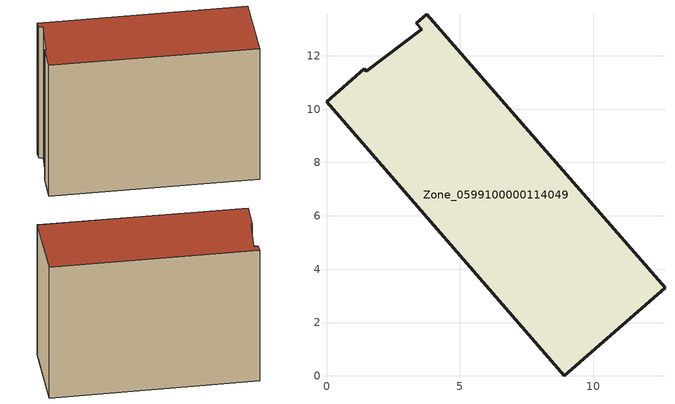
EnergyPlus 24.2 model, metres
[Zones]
Zone_0599100000114049
 floor ground (C_G): 0,10.28 1.41,11.51 1.48,11.42 3.57,13 3.37,13.22 3.76,13.56 12.69,3.29 8.91,0 z0
 wall outside (C_F): 3.76,13.56 3.37,13.22 3.57,13 1.48,11.42 1.41,11.51 0,10.28 8.91,0 12.69,3.29 3.76,13.56 z0:9.99
 roof outside (C_R): 3.57,13 1.48,11.42 1.41,11.51 0,10.28 8.91,0 12.69,3.29 3.76,13.56 3.37,13.22 z9.99
[BUILDING]
Pand.0599100000114049: North Axis=0; Terrain=City; Loads Convergence Tolerance Value=0.04; Temperature Convergence Tolerance Value=0.4; Solar Distribution=FullExterior; Maximum Number of Warmup Days=25; Minimum Number of Warmup Days=1
[Site:Location]
Rotterdam.The.Hague.AP_ZH_NLD Design_Conditions: Latitude=51.96; Longitude=4.45; Time Zone=1; Elevation=-4.5
[SITE:GROUNDTEMPERATURE:BUILDINGSURFACE]
18, 18, 18, 18, 18, 18, 18, 18, 18, 18, 18, 18
[MATERIAL] Thermal Absorptance=0.9; Solar Absorptance=0.7; Visible Absorptance=0.7
Name | Roughness | Thickness | Conductivity | Density | Specific Heat
G.TI.1946 | MediumSmooth | 0.15 | 1 | 540 | 1210
F.TI.1946 | Rough | 0.3 | 0.857143 | 1920 | 840
R.TI.1946 | MediumRough | 0.2 | 0.1 | 1500 | 1000
[CONSTRUCTION]
C_G: G.TI.1946
C_F: F.TI.1946
C_R: R.TI.1946
[ZONE]
Zone_0599100000114049: Type=1; Multiplier=1; Ceiling Height=Autocalculate; Volume=Autocalculate; Floor Area=autocalculate; Part of Total Floor Area=Yes
[ZONEINFILTRATION:DESIGNFLOWRATE]
Infil_Zone_0599100000114049: Zone or ZoneList or Space or SpaceList=Zone_0599100000114049; Schedule=AlwaysOn; Design Flow Rate Calculation Method=Flow/Area; Flow Rate per Floor Area=0.003; Constant Term Coefficient=1; Temperature Term Coefficient=0; Velocity Term Coefficient=0; Velocity Squared Term Coefficient=0
[HVACTEMPLATE:ZONE:IDEALLOADSAIRSYSTEM]
Zone_0599100000114049: Maximum Heating Supply Air Temperature=50; Minimum Cooling Supply Air Temperature=13; Maximum Heating Supply Air Humidity Ratio=0.0156; Minimum Cooling Supply Air Humidity Ratio=0.0077; Heating Limit=NoLimit; Cooling Limit=NoLimit; Dehumidification Control Type=ConstantSensibleHeatRatio; Cooling Sensible Heat Ratio=0.7; Dehumidification Setpoint=60; Humidification Control Type=None; Humidification Setpoint=30; Outdoor Air Method=None; Outdoor Air Flow Rate per Person=0.00944; Outdoor Air Flow Rate per Zone Floor Area=0; Outdoor Air Flow Rate per Zone=0; Demand Controlled Ventilation Type=None; Outdoor Air Economizer Type=NoEconomizer; Heat Recovery Type=None; Sensible Heat Recovery Effectiveness=0.7; Latent Heat Recovery Effectiveness=0.65
[ZONECONTROL:THERMOSTAT]
ThermostatControl_Zone_0599100000114049: Zone or ZoneList=Zone_0599100000114049; Control Type Schedule=DualSetpointControlType; Control 1=Thermostat_Zone_0599100000114049; Temperature Difference Between Cutout And Setpoint=0
[THERMOSTATSETPOINT:DUALSETPOINT]
Thermostat_Zone_0599100000114049: Heating Setpoint Temperature Schedule=HeatingSetpoint_Zone_0599100000114049; Cooling Setpoint Temperature Schedule=CoolingSetpoint_Zone_0599100000114049
[SCHEDULE:COMPACT]
HeatingSetpoint_Zone_0599100000114049: Through: 12/31, For: AllDays, Until: 24:00, 21
CoolingSetpoint_Zone_0599100000114049: Through: 12/31, For: AllDays, Until: 24:00, 24
DualSetpointControlType: Through: 12/31, For: AllDays, Until: 24:00, 4
AlwaysOn: Through: 12/31, For: AllDays, Until: 24:00, 1
